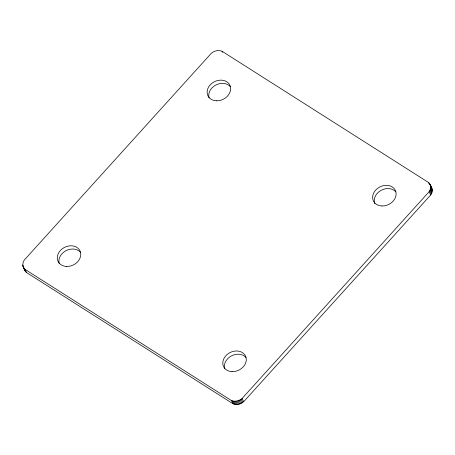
<?xml version="1.0" encoding="UTF-8"?>
<svg xmlns="http://www.w3.org/2000/svg" width="455" height="455" viewBox="0 0 455 455"><rect width="100%" height="100%" fill="white"/><g stroke="black" fill="none" stroke-linecap="round" stroke-linejoin="round"><path stroke-width="0.68" d="M22.75 264.998L23.25 261.978L24.303 260.044L211.302 53.303C214.163 50.795 218.451 49.703 222.029 51.25L428.57 182.523C431.624 185.703 433.791 191.077 430.697 194.956L243.698 401.697C240.843 404.205 236.549 405.291 232.977 403.75L26.43 272.482C24.536 270.458 23.182 267.739 22.75 264.998L23.546 266.613M23.165 266.897L24.837 269.258L231.385 400.525C234.956 402.066 239.25 400.98 242.106 398.472L429.105 191.731C430.703 189.547 431.26 186.419 429.816 184.013M430.851 186.448L431.835 188.103M429.258 183.223L432.119 189.03M428.57 182.523L429.099 183.598M430.658 186.777L432.25 190.002M430.64 187.779L432.233 191.003M430.47 188.791L432.062 192.016M430.151 189.803L431.75 193.028M429.696 190.787L431.289 194.012M429.105 191.731L430.697 194.956M222.029 51.25L222.558 52.325M242.106 398.472L243.698 401.697M241.178 399.206L242.771 402.43M240.172 399.837L241.764 403.067M239.097 400.366L240.689 403.591M237.982 400.775L239.575 404M236.833 401.06L238.426 404.285M235.679 401.219L237.277 404.444M234.541 401.242L236.134 404.467M233.432 401.134L235.025 404.358M232.374 400.895L233.967 404.12M231.385 400.525L232.977 403.75M24.837 269.258L26.43 272.482M22.881 265.97L25.742 271.783M25.184 270.992L24.479 269.195M209.061 97.871A12.183 9.834 -26.3 0 1 215.784 85.045A12.183 9.834 -26.3 0 1 230.344 86.695M374.772 203.664A12.183 9.834 -26.3 0 1 380.932 190.423A12.183 9.834 -26.3 0 1 395.844 191.885M59.224 263.53A12.183 9.834 -26.3 0 1 65.941 250.705A12.183 9.834 -26.3 0 1 80.507 252.354M224.725 368.715A12.183 9.834 -26.3 0 1 231.447 355.89A12.183 9.834 -26.3 0 1 246.007 357.539M216.398 100.794A12.183 9.834 -26.3 0 0 230.065 85.682A12.183 9.834 -26.3 0 0 210.159 84.926A12.183 9.834 -26.3 0 0 216.398 100.794M381.899 205.978A12.183 9.834 -26.3 0 0 395.566 190.867A12.183 9.834 -26.3 0 0 375.654 190.116A12.183 9.834 -26.3 0 0 381.899 205.978M232.061 371.633A12.183 9.834 -26.3 0 0 245.728 356.521A12.183 9.834 -26.3 0 0 225.816 355.77A12.183 9.834 -26.3 0 0 232.061 371.633M66.555 266.448A12.183 9.834 -26.3 0 0 80.228 251.336A12.183 9.834 -26.3 0 0 60.316 250.586A12.183 9.834 -26.3 0 0 66.555 266.448"/></g></svg>
